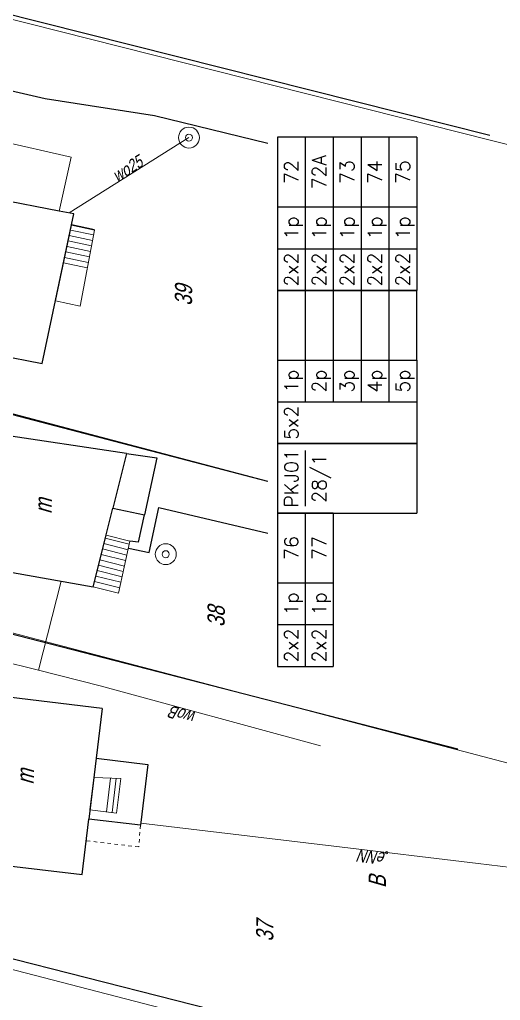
# Model space of a CAD drawing. Header units: millimetres. Extents: x 4848043 to 9699780, y 5827542 to 11659147.
# Drawn here: x 4848804.8 to 4848873.8, y 5829310.6 to 5829451.5 of the extents above; entities that cross this region are included whole.
import ezdxf
from ezdxf.enums import TextEntityAlignment as Align

# ---------------------------------------------------------------- set-up
doc = ezdxf.new("R2010")
doc.units = ezdxf.units.MM
doc.header["$MEASUREMENT"] = 0
for name, pattern in [('0', [0]), ('BZN', [1, 0.5, -0.5]), ('SCH', [0]), ('UPE', [0]), ('UPW', [0])]:
    doc.linetypes.add(name, pattern=pattern)
doc.layers.get('0').update_dxf_attribs({"lineweight": 18})
for name, color, linetype, lineweight in [('EBTPO_L_6', 9, '0', 18), ('EBUOA_T_1', 251, '0', 25), ('EBUPO_L_6', 7, '0', 18), ('EBUPP_L_3', 6, '0', 25), ('EDZPD_L_0', 251, '0', 18), ('EDZTD_T_0', 7, '0', 25), ('EUZOU_T_0', 251, '0', 18), ('UEEOO_T_0', 251, '0', 18), ('UEEPON_L_0', 14, 'UPE', 18), ('UWWOO_T_0', 251, '0', 18), ('UWWPA_T_0', 251, '0', 18), ('UWWPO_L_0', 162, 'UPW', 18)]:
    doc.layers.add(name, color=color, linetype=linetype, lineweight=lineweight)
doc.layers.add('SZOPO_L_0', color=251, linetype='BGS')
doc.layers.add('TES słup. PD', color=6, linetype='Continuous')
doc.styles.add('SIMPLEX', font='simplex.shx', dxfattribs={"width": 0.8, "height": 1.5})
doc.styles.get("Standard").update_dxf_attribs({"font": 'txt', "width": 0.8, "oblique": 15})
doc.linetypes.add('BGS', pattern='A,2.5,[133,ltypeshp.shx,S=0.2,R=0,X=0,Y=0],2.5', length=5)

# ---------------------------------------------------------------- blocks, each defined once
blk = doc.blocks.new('WSP')
at = {"color": 0}
blk.add_circle((0, 0), 0.09, dxfattribs=at)
blk = doc.blocks.new('STD')
at = {"color": 0}
for radius in [0.75, 0.25]:
    blk.add_circle((0, 0), radius, dxfattribs=at)
blk = doc.blocks.new('*U134')
for p, q in [((10, 0), (0, 0)), ((0, 0), (0, -4)), ((10, -4), (10, 0)), ((0, -4), (0, -8)), ((9, -4), (1, -4)), ((10, -8), (10, -4)), ((0, -8), (0, -12)), ((10, -12), (10, -8)), ((0, -12), (0, -16)), ((10, -16), (10, -12)), ((0, -16), (0, -20)), ((10, -20), (10, -16)), ((10, -20), (0, -20))]:
    blk.add_line(p, q)
at = {"style": 'SIMPLEX'}
for tag, p in [('SZAFA', (5, -2)), ('PUNKT', (5, -6))]:
    blk.add_attdef(tag, text='', height=2, dxfattribs=at).set_placement(p, align=Align.MIDDLE_CENTER)
blk = doc.blocks.new('*U136')
for p, q in [((6, 0), (0, 0)), ((0, 0), (0, -4)), ((6, 0), (6, -4)), ((12, 0), (6, 0)), ((22, 0), (12, 0)), ((12, 0), (12, -4)), ((22, -4), (22, 0)), ((6, -4), (0, -4)), ((12, -4), (6, -4)), ((22, -4), (12, -4))]:
    blk.add_line(p, q)
at = {"style": 'SIMPLEX'}
for s, p in [('2x2', (3, -2)), ('1p', (9, -2))]:
    blk.add_text(s, height=2, dxfattribs=at).set_placement(p, align=Align.MIDDLE_CENTER)
blk.add_attdef('PARA1', text='', height=2, dxfattribs=at).set_placement((17, -2), align=Align.MIDDLE_CENTER)
blk = doc.blocks.new('*U126')
for p, q in [((6, 0), (0, 0)), ((0, 0), (0, -16)), ((6, 0), (6, -4)), ((12, 0), (6, 0)), ((22, 0), (12, 0)), ((12, 0), (12, -4)), ((22, -4), (22, 0)), ((6, -4), (6, -8)), ((12, -4), (6, -4)), ((22, -4), (12, -4)), ((12, -4), (12, -8)), ((22, -8), (22, -4)), ((6, -8), (6, -12)), ((12, -8), (6, -8)), ((22, -8), (12, -8)), ((12, -8), (12, -12)), ((22, -12), (22, -8)), ((6, -12), (6, -16)), ((12, -12), (6, -12)), ((22, -12), (12, -12)), ((12, -12), (12, -16)), ((22, -16), (22, -12)), ((0, -16), (0, -20)), ((6, -16), (6, -20)), ((12, -16), (6, -16)), ((22, -16), (12, -16)), ((12, -16), (12, -20)), ((22, -20), (22, -16)), ((6, -20), (0, -20)), ((12, -20), (6, -20)), ((12, -20), (22, -20))]:
    blk.add_line(p, q)
at = {"style": 'SIMPLEX'}
for s, p in [('5x2', (3, -2)), ('1p', (9, -2)), ('2p', (9, -6)), ('3p', (9, -10)), ('4p', (9, -14)), ('5p', (9, -18))]:
    blk.add_text(s, height=2, dxfattribs=at).set_placement(p, align=Align.MIDDLE_CENTER)
for tag, p in [('PARA1', (17, -2)), ('PARA2', (17, -6)), ('PARA3', (17, -10)), ('PARA4', (17, -14)), ('PARA5', (17, -18))]:
    blk.add_attdef(tag, text='', height=2, dxfattribs=at).set_placement(p, align=Align.MIDDLE_CENTER)

msp = doc.modelspace()

# ---------------------------------------------------------------- linework, layer by layer
at = {"layer": 'EBTPO_L_6', "linetype": '0'}
for p, q in [((4848809.95, 5829411.09), (4848812.28, 5829421.97)), ((4848815.43, 5829420.56), (4848812.13, 5829421.25)), ((4848815.59, 5829421.33), (4848812.28, 5829422.05)), ((4848812.28, 5829421.97), (4848815.57, 5829421.27)), ((4848813.49, 5829410.33), (4848815.57, 5829421.27)), ((4848815.28, 5829419.76), (4848811.95, 5829420.48)), ((4848814.99, 5829418.2), (4848811.63, 5829418.92)), ((4848815.15, 5829418.98), (4848811.78, 5829419.7)), ((4848814.68, 5829416.63), (4848811.28, 5829417.35)), ((4848814.84, 5829417.41), (4848811.45, 5829418.13)), ((4848814.53, 5829415.83), (4848811.12, 5829416.57)), ((4848809.95, 5829411.09), (4848813.49, 5829410.33))]:
    msp.add_line(p, q, dxfattribs=at)
at = {"layer": 'EBTPO_L_6', "linetype": 'SCH'}
for p, q in [((4848815.37, 5829370.01), (4848817.23, 5829377.44)), ((4848820.39, 5829375.34), (4848816.92, 5829376.22)), ((4848820.54, 5829376.12), (4848817.12, 5829377)), ((4848817.23, 5829377.44), (4848820.65, 5829376.58)), ((4848819.02, 5829369.08), (4848820.65, 5829376.58)), ((4848820.21, 5829374.56), (4848816.73, 5829375.45)), ((4848819.87, 5829372.99), (4848816.34, 5829373.89)), ((4848820.04, 5829373.79), (4848816.54, 5829374.67)), ((4848819.52, 5829371.43), (4848815.95, 5829372.34)), ((4848819.69, 5829372.21), (4848816.15, 5829373.12)), ((4848819.19, 5829369.86), (4848815.57, 5829370.79)), ((4848819.34, 5829370.66), (4848815.76, 5829371.56)), ((4848815.37, 5829370.01), (4848819.02, 5829369.08)), ((4848814.92, 5829337.97), (4848815.46, 5829342.64)), ((4848815.46, 5829342.64), (4848819.34, 5829342.49)), ((4848817.88, 5829342.54), (4848817.3, 5829337.69)), ((4848818.68, 5829342.53), (4848818.09, 5829337.59)), ((4848818.75, 5829337.52), (4848819.34, 5829342.49)), ((4848814.92, 5829337.97), (4848818.75, 5829337.52))]:
    msp.add_line(p, q, dxfattribs=at)
at = {"layer": 'EBUPO_L_6', "linetype": 'BZN'}
for p, q in [((4848822.18, 5829335.76), (4848821.91, 5829332.65)), ((4848821.91, 5829332.65), (4848814.38, 5829333.54))]:
    msp.add_line(p, q, dxfattribs=at)
at = {"layer": 'EBUPP_L_3', "linetype": '0'}
for p, q in [((4848810.48, 5829424), (4848793.67, 5829427.27)), ((4848808.04, 5829402.12), (4848812.61, 5829423.59)), ((4848812.61, 5829423.59), (4848810.48, 5829424)), ((4848789.53, 5829405.7), (4848808.04, 5829402.12)), ((4848820.14, 5829389.19), (4848800.64, 5829392.09)), ((4848820.14, 5829389.19), (4848818.18, 5829381.32)), ((4848824.52, 5829388.53), (4848822.74, 5829380.34)), ((4848815.37, 5829370.01), (4848818.18, 5829381.32)), ((4848821.87, 5829376.41), (4848822.74, 5829380.34)), ((4848796.81, 5829373.3), (4848815.37, 5829370.01)), ((4848816.66, 5829352.52), (4848799.08, 5829354.64)), ((4848816.66, 5829352.52), (4848815.79, 5829345.38)), ((4848815.79, 5829345.38), (4848814.76, 5829336.65)), ((4848815.79, 5829345.38), (4848823.24, 5829344.48)), ((4848823.24, 5829344.48), (4848822.18, 5829335.76)), ((4848813.79, 5829328.67), (4848814.76, 5829336.65)), ((4848822.18, 5829335.76), (4848814.76, 5829336.65)), ((4848796.23, 5829330.78), (4848813.79, 5829328.67))]:
    msp.add_line(p, q, dxfattribs=at)
at = {"layer": 'EBUPP_L_3', "linetype": 'SCH'}
for p, q in [((4848820.14, 5829389.19), (4848824.52, 5829388.53)), ((4848818.18, 5829381.32), (4848822.74, 5829380.34)), ((4848821.87, 5829376.41), (4848820.65, 5829376.58))]:
    msp.add_line(p, q, dxfattribs=at)
at = {"layer": 'EDZPD_L_0', "linetype": '0'}
for p, q in [((4848765.91, 5829461.07), (4848960.63, 5829411.92)), ((4848773.97, 5829402.75), (4848840.43, 5829385.21)), ((4848778.49, 5829370.03), (4848960.63, 5829322.17)), ((4848785.41, 5829319.78), (4848960.63, 5829274.5))]:
    msp.add_line(p, q, dxfattribs=at)
at = {"layer": 'SZOPO_L_0', "linetype": 'BGS'}
for p, q in [((4848788.16, 5829456.09), (4848872.32, 5829434.88)), ((4848808.5, 5829440.1), (4848786.49, 5829445.24)), ((4848824.2, 5829437.66), (4848808.5, 5829440.1)), ((4848840.43, 5829433.68), (4848824.2, 5829437.66)), ((4848840.43, 5829385.14), (4848773.15, 5829402.75)), ((4848823.4, 5829374.95), (4848824.82, 5829381.42)), ((4848824.82, 5829381.42), (4848840.43, 5829377.73)), ((4848820.43, 5829375.58), (4848823.4, 5829374.95)), ((4848795.25, 5829365.45), (4848867.73, 5829346.73)), ((4848785.92, 5829321.15), (4848862.16, 5829301.76))]:
    msp.add_line(p, q, dxfattribs=at)
at = {"layer": 'UEEPON_L_0', "linetype": 'UPE'}
for p, q in [((4848822.23, 5829336.06), (4848849.93, 5829332.75)), ((4848849.93, 5829332.75), (4848870.65, 5829330.26)), ((4848870.65, 5829330.26), (4848886.4, 5829328.37))]:
    msp.add_line(p, q, dxfattribs=at)
at = {"layer": 'UWWPO_L_0', "linetype": 'UPW'}
for p, q in [((4848778.57, 5829439.42), (4848812.23, 5829431.73)), ((4848829.13, 5829434.55), (4848811.93, 5829423.72)), ((4848812.23, 5829431.73), (4848810.48, 5829424)), ((4848807.54, 5829358.03), (4848810.77, 5829370.81)), ((4848796.05, 5829360.93), (4848807.54, 5829358.03)), ((4848816.36, 5829355.79), (4848807.54, 5829358.03)), ((4848816.36, 5829355.79), (4848847.99, 5829347.18))]:
    msp.add_line(p, q, dxfattribs=at)

# ---------------------------------------------------------------- block references
at = {"layer": 'TES słup. PD', "rotation": 89.99999999988412}
for name, p, values in [('*U136', (4848841.83, 5829412.59), {'PARA1': '72'}), ('*U136', (4848845.83, 5829412.59), {'PARA1': '72A'}), ('*U136', (4848849.83, 5829412.59), {'PARA1': '73'}), ('*U136', (4848853.83, 5829412.59), {'PARA1': '74'}), ('*U136', (4848857.83, 5829412.59), {'PARA1': '75'}), ('*U134', (4848841.83, 5829380.59), {'SZAFA': 'PKJ01', 'PUNKT': '28/1'}), ('*U136', (4848841.83, 5829358.59), {'PARA1': '76'}), ('*U136', (4848845.83, 5829358.59), {'PARA1': '77'})]:
    msp.add_blockref(name, p, dxfattribs=at).add_auto_attribs(values)
msp.add_blockref('*U126', (4848841.83, 5829390.59), dxfattribs=at)
at = {"layer": 'UEEOO_T_0', "xscale": 2, "yscale": 2, "zscale": 2, "rotation": 88.97723720235952}
msp.add_blockref('WSP', (4848857.52, 5829331.83), dxfattribs=at)
at = {"layer": 'UWWPA_T_0', "xscale": 2, "yscale": 2, "zscale": 2, "rotation": 88.97723720235952}
for p in [(4848829.13, 5829434.55), (4848825.8, 5829374.7)]:
    msp.add_blockref('STD', p, dxfattribs=at)

# ---------------------------------------------------------------- texts
at = {"layer": 'EBUOA_T_1', "char_height": 2.48, "attachment_point": 9, "rotation": 88.9772, "line_spacing_factor": 0.82}
for insert in [(4848809.46, 5829382.68), (4848806.88, 5829343.8)]:
    msp.add_mtext('m', dxfattribs=dict(at, insert=insert))
at = {"layer": 'EDZTD_T_0', "char_height": 2.48, "attachment_point": 5, "rotation": 88.9772, "line_spacing_factor": 0.82}
for s, insert in [('39', (4848828.36, 5829411.88)), ('38', (4848833.04, 5829365.73)), ('37', (4848840.03, 5829320.54))]:
    msp.add_mtext(s, dxfattribs=dict(at, insert=insert))
at = {"layer": 'EUZOU_T_0', "insert": (4848856.16, 5829327.65), "char_height": 2.5, "attachment_point": 5, "rotation": 88.9772, "line_spacing_factor": 0.82}
msp.add_mtext('B', dxfattribs=at)
at = {"layer": 'UEEOO_T_0', "insert": (4848855.56, 5829332.07), "char_height": 1.8, "attachment_point": 8, "rotation": 173.1802, "line_spacing_factor": 0.82}
msp.add_mtext('eNN', dxfattribs=at)
at = {"layer": 'UWWOO_T_0', "char_height": 1.8, "attachment_point": 8, "line_spacing_factor": 0.82}
for s, insert, rotation in [('wo25', (4848820.77, 5829429.3), 32.2416), ('woB', (4848828.5, 5829352.49), 164.7677)]:
    msp.add_mtext(s, dxfattribs=dict(at, insert=insert, rotation=rotation))

doc.saveas('drawing.dxf')
